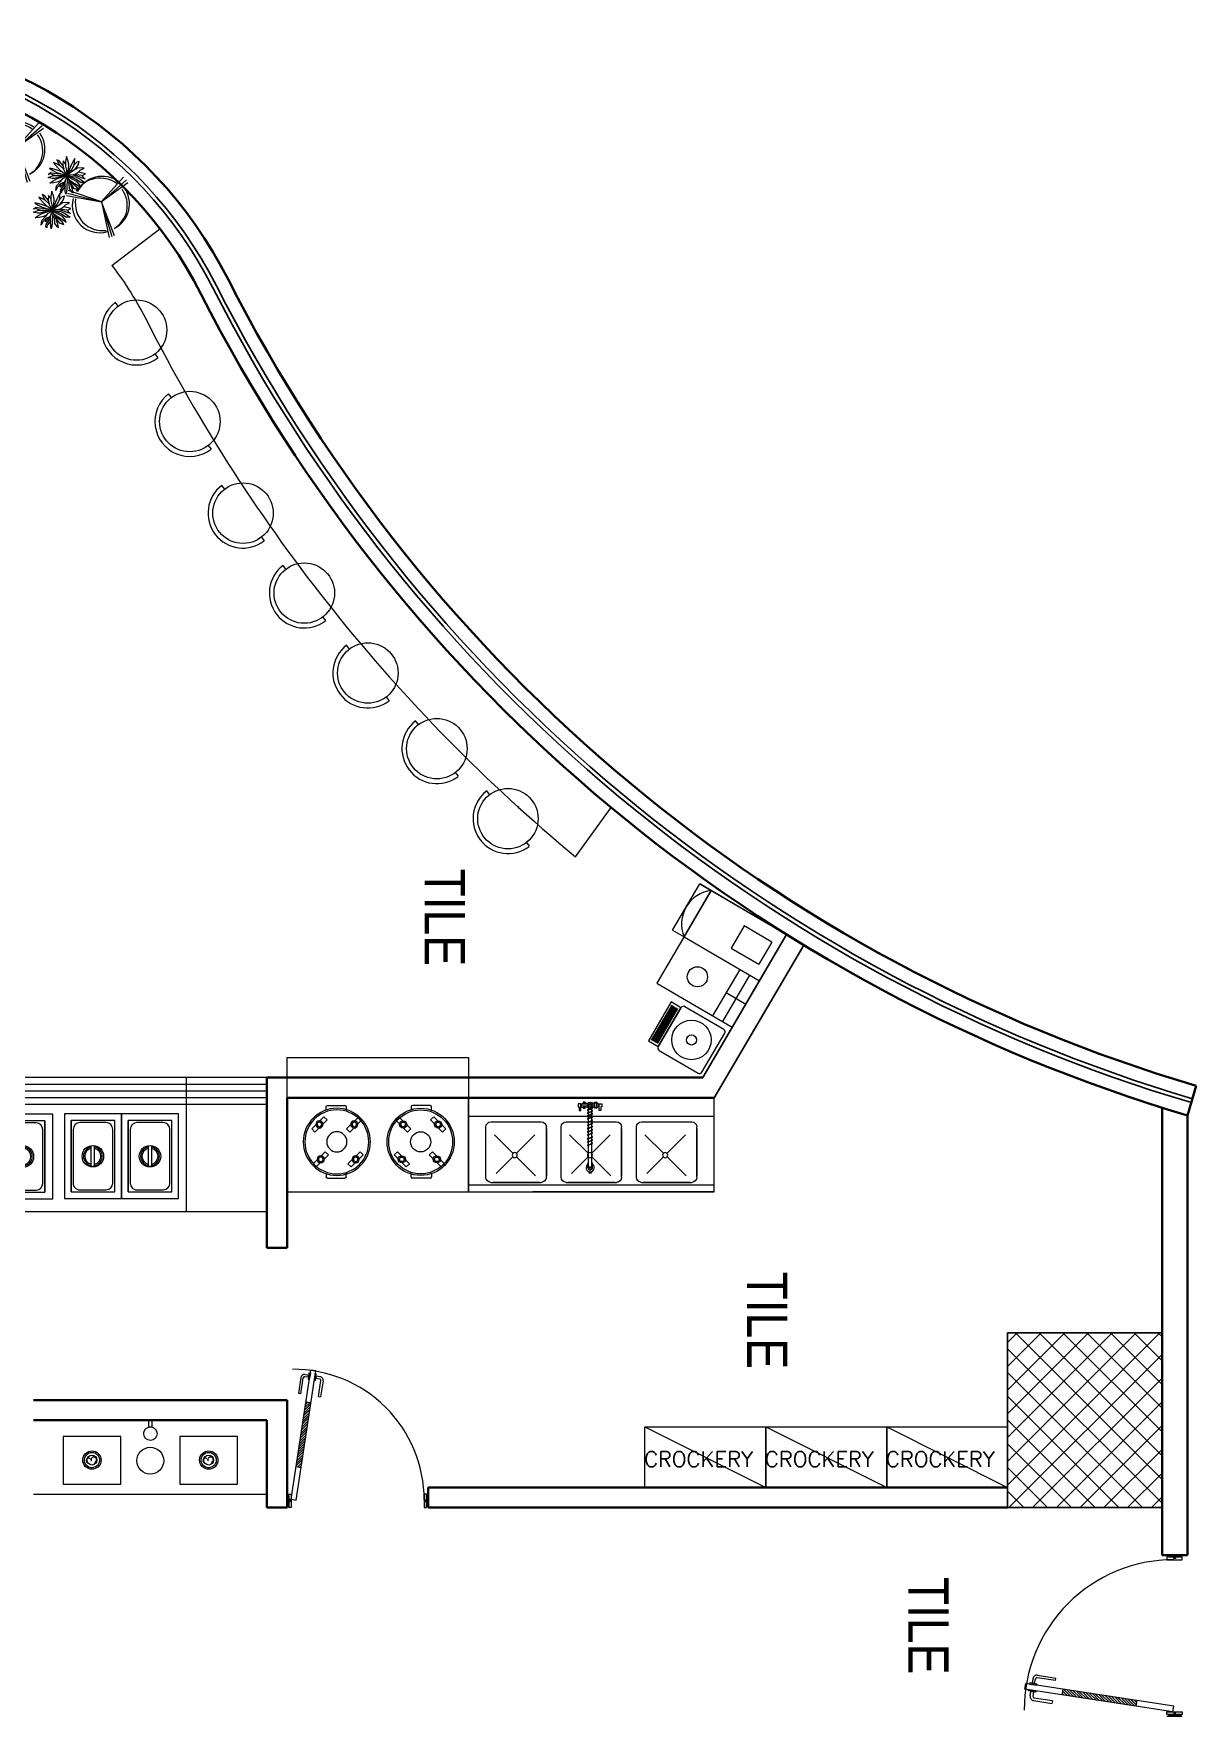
# Model space of a CAD drawing. Header units: millimetres. Extents: x 363738 to 753707, y -231656 to 1353648.
# Drawn here: x 373750 to 382405, y 1341121 to 1353648 of the extents above; entities that cross this region are included whole.
import ezdxf

# ---------------------------------------------------------------- set-up
doc = ezdxf.new("R2010")
doc.units = ezdxf.units.MM
doc.header["$LTSCALE"] = 35
doc.header["$MEASUREMENT"] = 0
for name, color, linetype, lineweight in [('200', 11, 'Continuous', 9), ('A-WALL', 7, 'Continuous', 40), ('COL HATCH', 8, 'Continuous', 13), ('EQUIPMENT', 142, 'Continuous', 9), ('FLOORING', 116, 'Continuous', 5), ('FURN NEW PHASE-2', 1, 'Continuous', 5), ('FURNITURE', 11, 'Continuous', 9), ('I-CEIL-light', 150, 'Continuous', 0), ('I-Door', 30, 'Continuous', 15), ('I-Furn-Modl', 1, 'Continuous', 5), ('I-Graphics', 62, 'Continuous', 15), ('I-Misc-Patt', 181, 'Continuous', 15), ('L.LINE', 130, 'Continuous', 0), ('SANITARY-FIXTURE', 6, 'Continuous', 18), ('tree', 92, 'Continuous', 5), ('Z-Unas', 6, 'Continuous', 15)]:
    doc.layers.add(name, color=color, linetype=linetype, lineweight=lineweight)
doc.layers.add('A-COLS', color=4, linetype='Continuous')
doc.layers.add('WIN', color=1, linetype='Continuous')
doc.styles.add('Layout Plan _23 05 08_r5$0$ROMANS', font='romans.shx')
doc.styles.add('Style-Arial', font='arial.ttf')

# ---------------------------------------------------------------- blocks, each defined once
blk = doc.blocks.new('D3 - LAM')
h = blk.add_hatch()
h.set_pattern_fill('ANSI31', color=256, scale=100, style=0)
h.set_pattern_definition([(45, (67656.761, 125934.152), (-8.83883, 8.83883), [])])
h.paths.add_polyline_path([(67767, 126417), (67730, 126422), (67657, 125940), (67694, 125934)])
for p, q in [((67620, 125699, 0), (67767, 126664, 0)), ((67657, 125693, 0), (67804, 126658, 0)), ((67692, 126606, 0), (67674, 126487, 0)), ((67691, 126484, 0), (67709, 126604, 0)), ((67750, 126608, 0), (67720, 126612, 0)), ((67723, 126629, 0), (67753, 126624, 0)), ((67748, 126608, 0), (67750, 126625, 0)), ((67767, 126664, 0), (67804, 126658, 0)), ((67802, 126600, 0), (67833, 126595, 0)), ((67835, 126612, 0), (67805, 126616, 0)), ((67805, 126599, 0), (67808, 126616, 0)), ((67691, 126484, 0), (67674, 126487, 0)), ((67823, 126464, 0), (67841, 126584, 0)), ((67857, 126581, 0), (67839, 126462, 0)), ((67767, 126417, 0), (67730, 126422, 0)), ((67823, 126464, 0), (67839, 126462, 0)), ((67694, 125934, 0), (67657, 125940, 0)), ((67590, 125738, 0), (67590, 125638, 0)), ((68640, 125738, 0), (68640, 125638, 0)), ((67620, 125713, 0), (67620, 125675, 0)), ((67620, 125699, 0), (67657, 125693, 0))]:
    blk.add_line(p, q)
at = {"elevation": 0}
for points in [[(67748, 126592), (67755, 126640), (67763, 126639), (67755, 126590)], [(67800, 126584), (67807, 126632), (67800, 126634), (67792, 126585)], [(67590, 125726), (67602, 125726), (67602, 125647), (67590, 125647)], [(68640, 125726), (68628, 125726), (68628, 125647), (68640, 125647)]]:
    blk.add_lwpolyline(points, close=True, dxfattribs=at)
for points in [[(67602, 125738), (67620, 125738), (67620, 125638), (67602, 125638), (67602, 125682), (67612, 125682), (67612, 125694), (67602, 125694), (67602, 125738)], [(68628, 125738), (68610, 125738), (68610, 125638), (68628, 125638), (68628, 125682), (68618, 125682), (68618, 125694), (68628, 125694), (68628, 125738)]]:
    blk.add_lwpolyline(points, dxfattribs=at)
for centre, radius, start, end in [((67637, 125694, 0), 973, 0, 90.3775), ((67719, 126602, 0), 26.7, 81.3349, 171.376), ((67719, 126602, 0), 9.86, 81.376, 171.376), ((67831, 126585, 0), 26.7, 351.376, 81.417), ((67831, 126585, 0), 9.86, 351.376, 81.376)]:
    blk.add_arc(centre, radius, start, end)
blk = doc.blocks.new('db')
at = {"layer": 'EQUIPMENT'}
for p, q in [((-97, 197, -5), (-187, 107, -5)), ((-73, 173, -5), (-163, 83, -5)), ((-97, 197, -5), (-73, 173, -5)), ((163, 187, -5), (73, 97, -5)), ((187, 163, -5), (97, 73, -5)), ((163, 187, -5), (187, 163, -5)), ((-270, -70, -5), (-270, 60, -5)), ((-260, 70, -5), (-240, 70, -5)), ((-240, 70, -5), (-240, 62, -5)), ((-187, 107, -5), (-163, 83, -5)), ((73, 97, -5), (97, 73, -5)), ((240, 70, -5), (240, 62, -5)), ((260, 70, -5), (240, 70, -5)), ((270, -70, -5), (270, 60, -5)), ((-237, -80, -5), (-260, -80, -5)), ((-97, -63, -5), (-187, -153, -5)), ((-73, -87, -5), (-163, -177, -5)), ((-97, -63, -5), (-73, -87, -5)), ((163, -73, -5), (73, -163, -5)), ((187, -97, -5), (97, -187, -5)), ((163, -73, -5), (187, -97, -5)), ((237, -80, -5), (260, -80, -5)), ((-187, -153, -5), (-163, -177, -5)), ((73, -163, -5), (97, -187, -5))]:
    blk.add_line(p, q, dxfattribs=at)
for centre, radius in [((0, 0, -5), 250), ((0, 0, -5), 238), ((-130, 140, -5), 26.8), ((-130, 140, -5), 17), ((130, 130, -5), 26.8), ((130, 130, -5), 17), ((0, 0, -5), 75), ((-130, -120, -5), 26.8), ((-130, -120, -5), 17), ((130, -130, -5), 26.8), ((130, -130, -5), 17)]:
    blk.add_circle(centre, radius, dxfattribs=at)
for centre, start, end in [((-260, 60, -5), 90, 180), ((260, 60, -5), 0, 90), ((-260, -70, -5), 180, 270), ((260, -70, -5), 270, 0)]:
    blk.add_arc(centre, 10, start, end, dxfattribs=at)
blk = doc.blocks.new('TREE-20')
for p, q in [((-17.4, 77.1), (0.2, -1)), ((-11.6, 76.5), (0.2, -1.4)), ((0.2, -1), (-4.9, 76.9)), ((0.2, -1), (-67.3, -48)), ((-63.3, -53.9), (-0.2, -2.3)), ((-59.3, -58), (0.2, -1)), ((-0.2, -1.4), (67.8, -34)), ((0.7, -1), (63.3, -39)), ((70.6, -25.1), (0.7, -1))]:
    blk.add_line(p, q)
for centre, radius, start, end in [((-8.6, -0.6), 61.7, 98.3934, 219.1798), ((-2.1, -4.8), 61.4, 103.3596, 210.5357), ((-10.8, -2.3), 63.8, 346.8452, 80.3119), ((-3.5, -4.3), 61.9, 346.6212, 86.8408), ((-8, -2.2), 60.4, 233.0435, 329.4406), ((-3.3, -4.3), 61.5, 229.263, 328.8764)]:
    blk.add_arc(centre, radius, start, end)
blk = doc.blocks.new('TREE-24')
for p, q in [((-16.3, 54.3), (-20.4, 56.1)), ((-20.4, 56.1), (-18.4, 45)), ((-7.8, 43), (-16.3, 54.3)), ((-0.2, 43.5), (1.9, 57)), ((1.9, 57), (3, 60)), ((3, 60), (4.9, 51.4)), ((17.7, 53.1), (17.5, 57.3)), ((17.5, 57.3), (20.3, 53.1)), ((-48, 1.2), (-59.5, -4.6)), ((-58.4, 11.2), (-47.1, 8)), ((-55.4, 9.5), (-58.4, 11.2)), ((-57.9, 22.5), (-43.4, 22.8)), ((-43, 11.7), (-57.9, 22.5)), ((-51.5, 4.3), (-55.4, 9.5)), ((-46.4, -0.1), (-51.5, 4.3)), ((-47.1, 8), (-33.8, 2.8)), ((-39.8, 34.9), (-44.8, 39.5)), ((-44.8, 39.5), (-40.7, 29.2)), ((-43.4, 22.8), (-29.6, 13.4)), ((-28, 4.8), (-43, 11.7)), ((-40.7, 29.2), (-33.1, 20.6)), ((-30.8, 29.2), (-39.8, 34.9)), ((-21.8, 41.3), (-37.5, 46.4)), ((-37.5, 46.4), (-31.9, 37.6)), ((-33.8, 2.8), (-18.1, -0.6)), ((-33.1, 20.6), (-21.1, 14.2)), ((-31.9, 37.6), (-17, 26.5)), ((-18.6, 21.8), (-30.8, 29.2)), ((-29.6, 13.4), (-5.4, 1.4)), ((-8, 2.1), (-28, 4.8)), ((-12.5, 28.2), (-21.8, 41.3)), ((-21.1, 14.2), (-10.8, 8.5)), ((-5.4, 11.7), (-18.6, 21.8)), ((-18.6, -13.4), (0, 0)), ((-18.4, 45), (-10.6, 22.8)), ((-17, 26.5), (-9.2, 19.3)), ((0, 0), (-14.9, -16.9)), ((-14.2, -32.9), (0, 0)), ((0, 0), (-13.8, -2.1)), ((-10.8, 8.5), (0, 0)), ((-10.6, 22.8), (0, 0)), ((0, 0), (-8, 2.1)), ((-6, 26), (-7.8, 43)), ((-1.4, 15.9), (-6, 26)), ((0, 0), (-5, -17.4)), ((-2, 10.2), (0.3, 31.2)), ((0, 0), (-2, 10.2)), ((0.3, 31.2), (-0.2, 43.5)), ((0, 0), (1.6, 8)), ((20, 6.8), (0, 0)), ((6.7, 6.5), (0, 0)), ((0, 0), (29.2, 6.5)), ((18.2, 0.6), (0, 0)), ((0.7, -16.9), (0, 0)), ((0, 0), (10.4, -21.3)), ((9.7, -8), (0, 0)), ((31.8, -9.5), (0, 0)), ((1.6, 8), (7.6, 22.1)), ((5.3, 24), (2.8, 10.8)), ((10.1, 32.2), (4.1, 17.7)), ((4.9, 51.4), (5.8, 37.3)), ((5.8, 37.3), (5.3, 24)), ((5.7, 36.1), (13.8, 46)), ((12.4, 10.5), (6.7, 6.5)), ((7.6, 22.1), (20.7, 27.5)), ((9.2, 22.8), (21.6, 37.6)), ((18.9, 46.4), (10.1, 32.2)), ((19.6, 18.4), (12.4, 10.5)), ((13.8, 46), (17.7, 53.1)), ((16.6, 15.1), (27.9, 21.1)), ((32.4, 0.4), (18.2, 0.6)), ((20.3, 53.1), (18.9, 46.4)), ((21.6, 37.6), (18.9, 26.5)), ((23.2, 23), (19.6, 18.4)), ((26.9, 9.2), (20, 6.8)), ((20.7, 27.5), (30.8, 38.8)), ((32.7, 33.4), (23.2, 23)), ((34.7, 11.9), (26.9, 9.2)), ((27.9, 21.1), (41.9, 23.5)), ((29.2, 6.5), (39.3, 10.2)), ((30.8, 38.8), (35.4, 48.7)), ((43.7, 0.1), (32.4, 0.4)), ((35.4, 48.7), (32.7, 33.4)), ((46, 18.4), (34.7, 11.9)), ((38.9, 0.2), (53.4, -4.8)), ((39.3, 10.2), (47.4, 9.7)), ((41.9, 23.5), (54.3, 25)), ((53.6, 4.3), (43.7, 0.1)), ((54.3, 25), (46, 18.4)), ((47.4, 9.7), (56.8, 8.3)), ((59.8, 6.8), (53.6, 4.3)), ((56.8, 8.3), (59.8, 6.8)), ((-59.5, -4.6), (-36.8, -10)), ((-43, -16.4), (-55.4, -22.6)), ((-55.4, -22.6), (-49, -24.5)), ((-49, -24.5), (-34, -22.8)), ((-23.9, -3.3), (-46.4, -0.1)), ((-34.7, -8.8), (-43, -16.4)), ((-35.9, -33.4), (-39.5, -44.5)), ((-39.5, -44.5), (-31.9, -42.3)), ((-30.8, -25), (-35.9, -33.4)), ((-26.9, -4.1), (-34.7, -8.8)), ((-34, -22.8), (-18.6, -13.4)), ((-31.9, -42.3), (-24.1, -34.4)), ((-23.1, -16.2), (-30.8, -25)), ((-13.8, -2.1), (-26.9, -4.1)), ((-23.7, -32.2), (-26, -54.1)), ((-26, -54.1), (-20.9, -47.4)), ((-14.9, -16.9), (-23.7, -32.2)), ((-20.9, -47.4), (-14.2, -32.9)), ((-18.1, -0.6), (-9.8, -1.6)), ((-5, -17.4), (-6.6, -34.4)), ((-6.6, -34.4), (-3.9, -45.7)), ((-3.9, -45.7), (1.6, -60)), ((4.2, -29), (0.7, -16.9)), ((1.6, -60), (4.6, -44)), ((4.6, -44), (4.2, -29)), ((4.6, -37.1), (11.5, -46.9)), ((19.3, -14.2), (9.7, -8)), ((12.7, -31.7), (9.9, -20.8)), ((10.4, -21.3), (21.2, -30.4)), ((11.5, -46.9), (12.4, -31.7)), ((40.3, -7.3), (12.1, -3.6)), ((12.4, -31.7), (24.4, -46)), ((12.8, -10), (30.6, -16.1)), ((29, -23.8), (19.3, -14.2)), ((21.2, -30.4), (30.8, -35.6)), ((29, -43.7), (23.9, -31.9)), ((24.4, -46), (32, -49.9)), ((38.2, -35.1), (29, -23.8)), ((32, -49.9), (29, -43.7)), ((30.6, -16.1), (42.1, -20.1)), ((30.8, -35.6), (42.3, -41.5)), ((44.4, -15.9), (31.8, -9.5)), ((42.3, -41.5), (38.2, -35.1)), ((52.7, -9), (40.3, -7.3)), ((42.1, -20.1), (55.2, -22.6)), ((55.2, -22.6), (44.4, -15.9)), ((59.8, -3.1), (52.7, -9)), ((53.4, -4.8), (59.8, -3.1))]:
    blk.add_line(p, q)
blk = doc.blocks.new('A$C177F7EBF')
at = {"layer": 'FURN NEW PHASE-2'}
for p, q in [((-716, 454), (-719, 489)), ((-677, 6), (-674, -29))]:
    blk.add_line(p, q, dxfattribs=at)
blk.add_circle((-696, 230), 225, dxfattribs=at)
blk.add_arc((-696, 230), 260, 274.9234, 94.9234, dxfattribs=at)
blk = doc.blocks.new('A$C67B60F1D')
at = {"layer": 'EQUIPMENT'}
for p, q in [((0, 3712, 19), (0, -400, -5)), ((1000, 3712, 31), (0, 3712, -5)), ((50, 3712, 19), (50, -400, -5)), ((100, 3712, 19), (100, -400, -5)), ((150, 3712, 19), (150, -400, -5)), ((200, 3712, 19), (200, -400, -5)), ((1000, 3712, 31), (1000, -400, 31)), ((1000, 3112, 31), (0, 3112, 31)), ((320, 3004, 31), (320, 2679, 31)), ((850, 3004, 31), (320, 3004, 31)), ((335, 2939, 31), (335, 2744, 31)), ((785, 2989, 31), (385, 2989, 31)), ((835, 2744, 31), (835, 2939, 31)), ((850, 2679, 31), (850, 3004, 31)), ((659, 2854, 31), (511, 2854, 31)), ((659, 2854, 31), (511, 2854, 31)), ((659, 2829, 31), (511, 2829, 31)), ((850, 2679, 31), (320, 2679, 31)), ((320, 2679, 31), (850, 2679, 31)), ((385, 2694, 31), (785, 2694, 31)), ((320, 2579, 31), (320, 2254, 31)), ((850, 2579, 31), (320, 2579, 31)), ((335, 2514, 31), (335, 2319, 31)), ((785, 2564, 31), (385, 2564, 31)), ((835, 2319, 31), (835, 2514, 31)), ((850, 2254, 31), (850, 2579, 31)), ((659, 2429, 31), (511, 2429, 31)), ((659, 2429, 31), (511, 2429, 31)), ((659, 2404, 31), (511, 2404, 31)), ((385, 2269, 31), (785, 2269, 31)), ((850, 2254, 31), (320, 2254, 31)), ((320, 2254, 31), (850, 2254, 31)), ((322, 2058, 31), (322, 1733, 31)), ((852, 2058, 31), (322, 2058, 31)), ((322, 2058, 31), (322, 2058, 31)), ((322, 2058, 31), (852, 2058, 31)), ((787, 2043, 31), (387, 2043, 31)), ((852, 1733, 31), (852, 2058, 31)), ((852, 2058, 31), (852, 2058, 31)), ((337, 1993, 31), (337, 1798, 31)), ((661, 1908, 31), (513, 1908, 31)), ((661, 1883, 31), (513, 1883, 31)), ((837, 1798, 31), (837, 1993, 31)), ((322, 1733, 31), (322, 1408, 31)), ((852, 1733, 31), (322, 1733, 31)), ((322, 1733, 31), (852, 1733, 31)), ((337, 1668, 31), (337, 1473, 31)), ((387, 1748, 31), (787, 1748, 31)), ((787, 1718, 31), (387, 1718, 31)), ((837, 1473, 31), (837, 1668, 31)), ((852, 1408, 31), (852, 1733, 31)), ((661, 1583, 31), (513, 1583, 31)), ((661, 1583, 31), (513, 1583, 31)), ((661, 1558, 31), (513, 1558, 31)), ((322, 1408, 31), (322, 1083, 31)), ((852, 1408, 31), (322, 1408, 31)), ((322, 1408, 31), (852, 1408, 31)), ((387, 1423, 31), (787, 1423, 31)), ((787, 1393, 31), (387, 1393, 31)), ((852, 1083, 31), (852, 1408, 31)), ((337, 1343, 31), (337, 1148, 31)), ((661, 1258, 31), (513, 1258, 31)), ((837, 1148, 31), (837, 1343, 31)), ((661, 1233, 31), (513, 1233, 31)), ((322, 1083, 31), (852, 1083, 31)), ((322, 1083, 31), (322, 758, 31)), ((852, 1083, 31), (322, 1083, 31)), ((337, 1018, 31), (337, 823, 31)), ((387, 1098, 31), (787, 1098, 31)), ((787, 1068, 31), (387, 1068, 31)), ((837, 823, 31), (837, 1018, 31)), ((852, 758, 31), (852, 1083, 31)), ((661, 933, 31), (513, 933, 31)), ((661, 908, 31), (513, 908, 31)), ((322, 758, 31), (852, 758, 31)), ((387, 773, 31), (787, 773, 31)), ((1000, 600, 31), (0, 600, 31)), ((1000, -400, 31), (0, -400, -5))]:
    blk.add_line(p, q, dxfattribs=at)
at = {"layer": 'EQUIPMENT', "color": 150, "linetype": 'Continuous'}
for p, q in [((270, 3054, 31), (270, 2629, 31)), ((900, 3054, 31), (270, 3054, 31)), ((900, 2204, 31), (900, 3054, 31)), ((850, 3004, 31), (320, 3004, 31)), ((320, 3004, 31), (320, 2679, 31)), ((850, 2679, 31), (850, 3004, 31)), ((320, 2679, 31), (850, 2679, 31)), ((270, 2629, 31), (900, 2629, 31)), ((900, 2629, 31), (270, 2629, 31)), ((270, 2629, 31), (270, 2204, 31)), ((850, 2579, 31), (320, 2579, 31)), ((320, 2579, 31), (320, 2254, 31)), ((850, 2254, 31), (850, 2579, 31)), ((270, 2204, 31), (900, 2204, 31)), ((320, 2254, 31), (850, 2254, 31)), ((902, 2117, 31), (272, 2117, 31)), ((272, 2117, 31), (272, 708, 31)), ((902, 708, 31), (902, 2117, 31)), ((902, 708, 31), (272, 708, 31)), ((272, 708, 31), (902, 708, 31))]:
    blk.add_line(p, q, dxfattribs=at)
at = {"layer": 'EQUIPMENT'}
for centre in [(585, 2841, 31), (585, 2841, 31), (585, 2416, 31), (585, 2416, 31), (587, 1895, 31), (587, 1570, 31), (587, 1570, 31), (587, 1245, 31), (587, 920, 31)]:
    blk.add_circle(centre, 80, dxfattribs=at)
at = {"layer": 'EQUIPMENT', "color": 150, "linetype": 'Continuous'}
for centre, radius in [((634, -119, 30), 175), ((320, -119, 30), 75)]:
    blk.add_circle(centre, radius, dxfattribs=at)
at = {"layer": 'EQUIPMENT'}
for centre, radius, start, end in [((385, 2939, 31), 50, 90, 180), ((585, 2841, 31), 70, 10.2866, 169.7134), ((585, 2841, 31), 70, 10.2866, 169.7134), ((585, 2841, 31), 60, 12.0247, 167.9753), ((585, 2841, 31), 60, 12.0247, 167.9753), ((785, 2939, 31), 50, 0, 90), ((585, 2841, 31), 70, 190.2866, 349.7134), ((585, 2841, 31), 60, 192.0247, 347.9753), ((585, 2841, 31), 75, 350.4059, 9.5941), ((385, 2744, 31), 50, 180, 270), ((785, 2744, 31), 50, 270, 0), ((385, 2514, 31), 50, 90, 180), ((785, 2514, 31), 50, 0, 90), ((585, 2416, 31), 70, 10.2866, 169.7134), ((585, 2416, 31), 70, 10.2866, 169.7134), ((585, 2416, 31), 70, 190.2866, 349.7134), ((585, 2416, 31), 60, 12.0247, 167.9753), ((585, 2416, 31), 60, 12.0247, 167.9753), ((585, 2416, 31), 60, 192.0247, 347.9753), ((585, 2416, 31), 75, 350.4059, 9.5941), ((385, 2319, 31), 50, 180, 270), ((785, 2319, 31), 50, 270, 0), ((387, 1993, 31), 50, 90, 180), ((787, 1993, 31), 50, 0, 90), ((587, 1895, 31), 70, 10.2866, 169.7134), ((587, 1895, 31), 70, 190.2866, 349.7134), ((587, 1895, 31), 60, 12.0247, 167.9753), ((587, 1895, 31), 60, 192.0247, 347.9753), ((587, 1895, 31), 75, 350.4059, 9.5941), ((387, 1798, 31), 50, 180, 270), ((787, 1798, 31), 50, 270, 0), ((387, 1668, 31), 50, 90, 180), ((587, 1570, 31), 70, 10.2866, 169.7134), ((587, 1570, 31), 70, 10.2866, 169.7134), ((587, 1570, 31), 60, 12.0247, 167.9753), ((587, 1570, 31), 60, 12.0247, 167.9753), ((787, 1668, 31), 50, 0, 90), ((587, 1570, 31), 75, 170.4059, 189.5941), ((587, 1570, 31), 70, 190.2866, 349.7134), ((587, 1570, 31), 60, 192.0247, 347.9753), ((587, 1570, 31), 75, 350.4059, 9.5941), ((387, 1473, 31), 50, 180, 270), ((387, 1343, 31), 50, 90, 180), ((787, 1473, 31), 50, 270, 0), ((787, 1343, 31), 50, 0, 90), ((587, 1245, 31), 75, 170.4059, 189.5941), ((587, 1245, 31), 70, 10.2866, 169.7134), ((587, 1245, 31), 60, 12.0247, 167.9753), ((587, 1245, 31), 75, 350.4059, 9.5941), ((387, 1148, 31), 50, 180, 270), ((587, 1245, 31), 70, 190.2866, 349.7134), ((587, 1245, 31), 60, 192.0247, 347.9753), ((787, 1148, 31), 50, 270, 0), ((387, 1018, 31), 50, 90, 180), ((787, 1018, 31), 50, 0, 90), ((587, 920, 31), 75, 170.4059, 189.5941), ((587, 920, 31), 70, 10.2866, 169.7134), ((587, 920, 31), 70, 190.2866, 349.7134), ((587, 920, 31), 60, 12.0247, 167.9753), ((587, 920, 31), 60, 192.0247, 347.9753), ((587, 920, 31), 75, 350.4059, 9.5941), ((387, 823, 31), 50, 180, 270), ((787, 823, 31), 50, 270, 0)]:
    blk.add_arc(centre, radius, start, end, dxfattribs=at)
blk = doc.blocks.new('DZT')
at = {"layer": '200', "color": 50}
for p, q in [((879068, -21155), (879068, -21188)), ((879078, -21125), (879078, -21113)), ((879078, -21113), (879093, -21113)), ((879093, -21113), (879093, -21124)), ((879103, -21155), (879103, -21188)), ((879068, -21188), (879075, -21188)), ((879103, -21188), (879099, -21188)), ((879106, -21320), (879070, -21334)), ((879106, -21323), (879070, -21337)), ((879070, -21334), (879070, -21337)), ((879070, -21337), (879075, -21342)), ((879106, -21345), (879070, -21359)), ((879106, -21348), (879070, -21362)), ((879070, -21359), (879070, -21362)), ((879070, -21362), (879075, -21367)), ((879106, -21368), (879070, -21382)), ((879106, -21371), (879070, -21385)), ((879070, -21382), (879070, -21385)), ((879070, -21385), (879075, -21390)), ((879106, -21397), (879070, -21411)), ((879106, -21400), (879070, -21414)), ((879070, -21411), (879070, -21414)), ((879070, -21414), (879075, -21419)), ((879106, -21420), (879070, -21434)), ((879106, -21320), (879100, -21314)), ((879106, -21345), (879100, -21339)), ((879106, -21368), (879100, -21362)), ((879106, -21397), (879100, -21391)), ((879106, -21420), (879100, -21414)), ((879106, -21323), (879106, -21320)), ((879106, -21348), (879106, -21345)), ((879106, -21371), (879106, -21368)), ((879106, -21400), (879106, -21397)), ((879106, -21423), (879106, -21420)), ((879106, -21423), (879070, -21437)), ((879070, -21434), (879070, -21437)), ((879070, -21437), (879075, -21442)), ((879106, -21445), (879070, -21459)), ((879106, -21448), (879070, -21462)), ((879070, -21459), (879070, -21462)), ((879070, -21462), (879075, -21467)), ((879106, -21469), (879070, -21483)), ((879106, -21472), (879070, -21486)), ((879070, -21483), (879070, -21486)), ((879070, -21486), (879075, -21491)), ((879106, -21491), (879070, -21505)), ((879106, -21494), (879070, -21508)), ((879070, -21505), (879070, -21508)), ((879070, -21508), (879075, -21513)), ((879106, -21518), (879070, -21532)), ((879106, -21521), (879070, -21535)), ((879070, -21532), (879070, -21535)), ((879070, -21535), (879075, -21540)), ((879106, -21540), (879070, -21554)), ((879106, -21543), (879070, -21557)), ((879106, -21445), (879100, -21439)), ((879106, -21469), (879100, -21463)), ((879106, -21491), (879100, -21485)), ((879106, -21518), (879100, -21512)), ((879106, -21540), (879100, -21534)), ((879106, -21448), (879106, -21445)), ((879106, -21472), (879106, -21469)), ((879106, -21494), (879106, -21491)), ((879106, -21521), (879106, -21518)), ((879106, -21543), (879106, -21540)), ((878999, -21630), (878999, -21608)), ((878999, -21608), (879007, -21608)), ((879019, -21630), (878999, -21630)), ((879007, -21608), (879007, -21580)), ((879007, -21580), (879019, -21580)), ((879019, -21580), (879019, -21630)), ((879024, -21609), (879037, -21604)), ((879024, -21609), (879024, -21631)), ((879024, -21631), (879037, -21636)), ((879070, -21554), (879070, -21557)), ((879070, -21557), (879075, -21562)), ((879106, -21561), (879070, -21575)), ((879106, -21564), (879070, -21578)), ((879070, -21575), (879070, -21578)), ((879070, -21578), (879075, -21583)), ((879106, -21582), (879070, -21596)), ((879106, -21585), (879070, -21599)), ((879070, -21596), (879070, -21599)), ((879070, -21599), (879075, -21604)), ((879106, -21561), (879100, -21555)), ((879106, -21582), (879100, -21575)), ((879106, -21564), (879106, -21561)), ((879106, -21585), (879106, -21582)), ((879151, -21609), (879138, -21604)), ((879151, -21631), (879138, -21636)), ((879151, -21609), (879151, -21631)), ((879156, -21580), (879156, -21630)), ((879168, -21580), (879156, -21580)), ((879156, -21630), (879176, -21630)), ((879168, -21608), (879168, -21580)), ((879176, -21608), (879168, -21608)), ((879176, -21630), (879176, -21608))]:
    blk.add_line(p, q, dxfattribs=at)
for points in [[(879075, -21169), (879075, -21619), (879100, -21619)], [(879100, -21619), (879100, -21169)], [(879037, -21604), (879037, -21598), (879051, -21598), (879051, -21642), (879037, -21642), (879037, -21636)], [(879071, -21605), (879037, -21605), (879037, -21636), (879072, -21636)], [(879104, -21605), (879138, -21605), (879138, -21636), (879103, -21636)], [(879138, -21604), (879138, -21598), (879124, -21598), (879124, -21642), (879138, -21642), (879138, -21636)]]:
    blk.add_lwpolyline(points, dxfattribs=at)
for radius in [22.5, 12.5]:
    blk.add_circle((879087, -21619), radius, dxfattribs=at)
for centre, radius, start, end in [((879086, -21155), 31, 296.8472, 249.2164), ((879086, -21155), 17.5, 0, 180), ((879086, -21155), 12.5, 331.8378, 220.3932), ((879087, -21169), 12.5, 0, 180)]:
    blk.add_arc(centre, radius, start, end, dxfattribs=at)
blk = doc.blocks.new('A$C17D96343')
at = {"layer": 'I-Furn-Modl'}
for p, q in [((0, 560, -302899), (1830, 560, -302899)), ((543, 520, -302899), (168, 520, -302899)), ((1103, 520, -302899), (728, 520, -302899)), ((1663, 520, -302899), (1288, 520, -302899)), ((130, 108, -302899), (130, 483, -302899)), ((130, 120, -302899), (130, 470, -302899)), ((130, 470, -302899), (130, 120, -302899)), ((130, 120, -302899), (130, 470, -302899)), ((130, 120, -302899), (130, 470, -302899)), ((215, 424, -302899), (352, 287, -302899)), ((517, 424, -302899), (379, 287, -302899)), ((580, 108, -302899), (580, 483, -302899)), ((690, 108, -302899), (690, 483, -302899)), ((690, 120, -302899), (690, 470, -302899)), ((690, 470, -302899), (690, 120, -302899)), ((690, 120, -302899), (690, 470, -302899)), ((690, 120, -302899), (690, 470, -302899)), ((775, 424, -302899), (912, 287, -302899)), ((1077, 424, -302899), (939, 287, -302899)), ((1140, 108, -302899), (1140, 483, -302899)), ((1250, 108, -302899), (1250, 483, -302899)), ((1250, 120, -302899), (1250, 470, -302899)), ((1250, 470, -302899), (1250, 120, -302899)), ((1250, 120, -302899), (1250, 470, -302899)), ((1250, 120, -302899), (1250, 470, -302899)), ((1335, 424, -302899), (1472, 287, -302899)), ((1637, 424, -302899), (1499, 287, -302899)), ((1700, 108, -302899), (1700, 483, -302899)), ((352, 260, -302899), (210, 118, -302899)), ((379, 260, -302899), (503, 136, -302899)), ((912, 260, -302899), (770, 118, -302899)), ((939, 260, -302899), (1063, 136, -302899)), ((1472, 260, -302899), (1330, 118, -302899)), ((1499, 260, -302899), (1623, 136, -302899)), ((0, 50, -302899), (1830, 50, -302899)), ((0, 0, -302899), (1350, 0, -302899)), ((543, 70, -302899), (168, 70, -302899)), ((530, 70, -302899), (180, 70, -302899)), ((530, 70, -302899), (180, 70, -302899)), ((180, 70, -302899), (530, 70, -302899)), ((1103, 70, -302899), (728, 70, -302899)), ((1090, 70, -302899), (740, 70, -302899)), ((1090, 70, -302899), (740, 70, -302899)), ((740, 70, -302899), (1090, 70, -302899)), ((1663, 70, -302899), (1288, 70, -302899)), ((1650, 70, -302899), (1300, 70, -302899)), ((1650, 70, -302899), (1300, 70, -302899)), ((1300, 70, -302899), (1650, 70, -302899))]:
    blk.add_line(p, q, dxfattribs=at)
at = {"layer": 'I-Furn-Modl', "elevation": -302899}
blk.add_lwpolyline([(1830, 0), (0, 0), (0, 700), (1830, 700)], close=True, dxfattribs=at)
at = {"layer": 'I-Furn-Modl'}
for centre in [(366, 273, -302899), (926, 273, -302899), (1486, 273, -302899)]:
    blk.add_circle(centre, 18.8, dxfattribs=at)
for centre, start, end in [((168, 483, -302899), 90, 180), ((543, 483, -302899), 0, 90), ((728, 483, -302899), 90, 180), ((1103, 483, -302899), 0, 90), ((1288, 483, -302899), 90, 180), ((1663, 483, -302899), 0, 90), ((168, 108, -302899), 180, 270), ((543, 108, -302899), 270, 0), ((728, 108, -302899), 180, 270), ((1103, 108, -302899), 270, 0), ((1288, 108, -302899), 180, 270), ((1663, 108, -302899), 270, 0)]:
    blk.add_arc(centre, 37.5, start, end, dxfattribs=at)
at = {"layer": 'I-Furn-Modl', "xscale": -1, "rotation": 180}
blk.add_blockref('DZT', (-878162, -20975, -302899), dxfattribs=at)
blk = doc.blocks.new('SD')
at = {"layer": 'I-Graphics', "elevation": 0}
blk.add_lwpolyline([(23809118, -485642), (23809118, -485617), (23809068, -485617), (23809068, -485642)], close=True, dxfattribs=at)
at = {"layer": 'I-Graphics'}
blk.add_circle((23809168, -485629), 50, dxfattribs=at)
blk = doc.blocks.new('WATERCOOLER')
at = {"layer": 'FURNITURE'}
for p, q in [((470, 180), (470, -180)), ((480, 180), (480, -180)), ((490, 180), (490, -180)), ((500, 180), (500, -180)), ((510, 180), (510, -180)), ((520, 180), (520, -180)), ((530, 180), (530, -180))]:
    blk.add_line(p, q, dxfattribs=at)
blk.add_lwpolyline([(25, -225), (425, -225, 0.414214), (450, -200), (450, 200, 0.414214), (425, 225), (25, 225, 0.414214), (0, 200), (0, -200, 0.414214)], format="xyb", close=True, dxfattribs=at)
blk.add_lwpolyline([(450, -200), (550, -200), (550, 200), (450, 200)], close=True, dxfattribs=at)
for radius in [175, 45]:
    blk.add_circle((225, 0), radius, dxfattribs=at)
blk = doc.blocks.new('3W-LED')
at = {"extrusion": (-6.11991e-06, -1.09788e-16, 1)}
blk.add_ellipse((0, 0, -5), major_axis=(21.2, 21.3, 0), ratio=1, start_param=3.139521, end_param=9.422706, dxfattribs=at)
blk.add_open_spline([(-17.7, -17.7, -5), (-16.6, -18.7, -5), (-15.5, -19.7, -5), (-12.3, -21.9, -5), (-10, -23, -5), (-5.4, -24.5, -5), (-2.9, -25, -5), (2, -25, -5), (4.5, -24.7, -5), (9.3, -23.3, -5), (11.5, -22.3, -5), (15.7, -19.6, -5), (17.6, -18, -5), (20.7, -14.2, -5), (22, -12.1, -5), (24, -7.5, -5), (24.6, -5.1, -5), (25.1, -0.2, -5), (25, 2.3, -5), (24.1, 7.1, -5), (23.3, 9.5, -5), (21, 13.9, -5), (19.5, 15.9, -5), (16, 19.4, -5), (14, 20.9, -5), (9.6, 23.2, -5), (7.3, 24, -5), (2.4, 25, -5), (0, 25.1, -5), (-5, 24.6, -5), (-7.4, 24, -5), (-11.9, 22.1, -5), (-14.1, 20.8, -5), (-17.9, 17.7, -5), (-19.5, 15.8, -5), (-22.2, 11.7, -5), (-23.3, 9.4, -5), (-24.7, 4.7, -5), (-25, 2.2, -5), (-25, -2.7, -5), (-24.6, -5.2, -5), (-23.1, -9.9, -5), (-22, -12.1, -5), (-19.7, -15.4, -5), (-18.8, -16.6, -5), (-17.7, -17.7, -5)], degree=3, knots=[3.139521, 3.139521, 3.139521, 3.139521, 3.315557, 3.315557, 3.611807, 3.611807, 3.908056, 3.908056, 4.204306, 4.204306, 4.500555, 4.500555, 4.796805, 4.796805, 5.093054, 5.093054, 5.389304, 5.389304, 5.685554, 5.685554, 5.981803, 5.981803, 6.278053, 6.278053, 6.574302, 6.574302, 6.870552, 6.870552, 7.166801, 7.166801, 7.463051, 7.463051, 7.7593, 7.7593, 8.05555, 8.05555, 8.351799, 8.351799, 8.648049, 8.648049, 8.944298, 8.944298, 9.240548, 9.240548, 9.422706, 9.422706, 9.422706, 9.422706])
at = {"ltscale": 10, "insert": (-13.1, 20, -5.2), "char_height": 36, "width": 21797.759, "attachment_point": 1}
blk.add_mtext('3', dxfattribs=at)

msp = doc.modelspace()

# ---------------------------------------------------------------- hatches: boundary and pattern name
at = {"layer": 'COL HATCH'}
h = msp.add_hatch(dxfattribs=at)
h.set_pattern_fill('ANSI37', color=256, scale=1000, style=0)
h.set_pattern_definition([(45, (355874.95, 1326026.37), (-88.38835, 88.38835), []), (135, (355874.95, 1326026.37), (-88.38835, -88.38835), [])])
h.paths.add_polyline_path([(381000, 1342676), (381000, 1343976), (382150, 1343976), (382150, 1342676)])

# ---------------------------------------------------------------- linework, layer by layer
for p, q in [((378732, 1345877, -12), (379355, 1346942, 0)), ((378817, 1345726, -12), (379483, 1346863, 0))]:
    msp.add_line(p, q)
for p in [(375187, 1350466, 0), (377359, 1347890, 0)]:
    msp.add_point(p)
at = {"layer": 'A-COLS', "ltscale": 2.5, "elevation": 0}
msp.add_lwpolyline([(381000, 1342676), (381000, 1343976), (382150, 1343976), (382150, 1342676)], close=True, dxfattribs=at)
at = {"layer": 'A-WALL'}
for p, q in [((375487, 1345877, 10), (376987, 1345877, 9)), ((375487, 1345876, -11), (375487, 1344609, 4)), ((376987, 1345877, 9), (378732, 1345877, 8)), ((375637, 1345726, -12), (378818, 1345727, 8)), ((375637, 1345726, -12), (375637, 1344609, 12)), ((382405, 1345815, 0), (382340, 1345595, 0)), ((382150, 1342321, 0), (382150, 1345653, 0)), ((382340, 1342321, 0), (382340, 1345595, 0)), ((375487, 1344609, 23), (375637, 1344609, 23)), ((373750, 1343476, 0), (375637, 1343476, 0)), ((375637, 1342676, 0), (375637, 1343476, 0)), ((373750, 1343326, 0), (375487, 1343326, 0)), ((375487, 1342676, 0), (375487, 1343326, 0)), ((376687, 1342826, 0), (381000, 1342826, 0)), ((376687, 1342826, 0), (376687, 1342676, 0)), ((375637, 1342676, 0), (375487, 1342676, 0)), ((376687, 1342676, 0), (381000, 1342676, 0)), ((382150, 1342321), (382340, 1342321))]:
    msp.add_line(p, q, dxfattribs=at)
at = {"layer": 'A-WALL', "elevation": 0}
for points in [[(364050, 1353526, -0.001729), (372175, 1353648, -0.285463), (375200, 1351815, 0.206013), (382405, 1345815)], [(364050, 1353295, -0.00173), (372177, 1353418, -0.285463), (374995, 1351711, 0.206013), (382340, 1345595)]]:
    msp.add_lwpolyline(points, format="xyb", dxfattribs=at)
at = {"layer": 'EQUIPMENT', "linetype": 'Continuous'}
for p, q in [((378300, 1343276, 0), (379200, 1342826, 0)), ((379200, 1343276, 0), (380100, 1342826, 0)), ((380100, 1343276, 0), (381000, 1342826, 0))]:
    msp.add_line(p, q, dxfattribs=at)
at = {"layer": 'EQUIPMENT', "linetype": 'Continuous', "elevation": 0}
for points in [[(378300, 1342826), (378300, 1343276), (379200, 1343276), (379200, 1342826)], [(379200, 1342826), (379200, 1343276), (380100, 1343276), (380100, 1342826)], [(380100, 1342826), (380100, 1343276), (381000, 1343276), (381000, 1342826)]]:
    msp.add_lwpolyline(points, close=True, dxfattribs=at)
at = {"layer": 'FURN NEW PHASE-2'}
for p, q in [((374333, 1351922, 0), (374690, 1352195, 0)), ((377784, 1347521, 0), (378049, 1347886, 0))]:
    msp.add_line(p, q, dxfattribs=at)
at = {"layer": 'FURN NEW PHASE-2', "elevation": 0}
msp.add_lwpolyline([(374333, 1351922, -0.045965), (374594, 1351507, 0.102851), (377784, 1347521, 0.102851)], format="xyb", dxfattribs=at)
at = {"layer": 'I-Misc-Patt', "elevation": -12}
msp.add_lwpolyline([(375637, 1345026), (376987, 1345026), (376987, 1345726), (375637, 1345726)], close=True, dxfattribs=at)
at = {"layer": 'L.LINE', "elevation": -12}
msp.add_lwpolyline([(376987, 1346026), (376987, 1345726), (375637, 1345726), (375637, 1346026)], close=True, dxfattribs=at)
at = {"layer": 'SANITARY-FIXTURE'}
msp.add_line((373750, 1342776, 0), (375487, 1342776, 0), dxfattribs=at)
at = {"layer": 'SANITARY-FIXTURE', "elevation": 0}
for points in [[(373969, 1342849), (374399, 1342849), (374399, 1343204), (373969, 1343204)], [(374838, 1342849), (375268, 1342849), (375268, 1343204), (374838, 1343204)]]:
    msp.add_lwpolyline(points, close=True, dxfattribs=at)
at = {"layer": 'SANITARY-FIXTURE'}
for centre, radius in [((374618, 1343024, 0), 100), ((374184, 1343029, 0), 36.8), ((375053, 1343029, 0), 36.8)]:
    msp.add_circle(centre, radius, dxfattribs=at)
at = {"layer": 'WIN', "elevation": 0}
for points in [[(364050, 1353426, -0.001729), (372176, 1353548, -0.285463), (375111, 1351770, 0.20602), (382377, 1345719)], [(364050, 1353396, -0.001729), (372176, 1353518, -0.285463), (375084, 1351756, 0.206013), (382368, 1345690)]]:
    msp.add_lwpolyline(points, format="xyb", dxfattribs=at)
at = {"layer": 'Z-Unas', "ltscale": 5}
for p, q in [((378794, 1347270, 16), (378390, 1346579, -9)), ((378506, 1346975, -25), (378708, 1347320, -25)), ((378592, 1346925, -25), (378794, 1347270, -25)), ((378592, 1346925, -25), (378794, 1347270, -25)), ((378708, 1347321, -20), (379355, 1346941, 0)), ((378708, 1347320, -20), (379355, 1346941, 0)), ((379039, 1347005, -25), (378943, 1346841, -25)), ((379244, 1346884, -25), (379039, 1347005, -25)), ((378506, 1346975, -25), (378592, 1346925, -25)), ((378506, 1346975, -25), (378592, 1346925, -25)), ((378592, 1346925, -25), (379153, 1346596, -25)), ((378592, 1346925, -25), (379153, 1346596, -25)), ((379244, 1346884, -25), (379148, 1346721, -25)), ((378943, 1346841, -25), (379148, 1346721, -25)), ((379006, 1346682, -25), (378804, 1346337, -25)), ((379079, 1346639, -25), (378877, 1346294, -25)), ((378390, 1346579, -25), (378951, 1346251, -25)), ((378905, 1346510, -25), (379052, 1346423, -25))]:
    msp.add_line(p, q, dxfattribs=at)
msp.add_circle((378691, 1346627, -25), 75, dxfattribs=at)
msp.add_arc((378823, 1347021, -25), 250, 96.5018, 202.762, dxfattribs=at)
msp.add_arc((378823, 1347021, -25), 250, 96.5018, 202.762, dxfattribs=at)

# ---------------------------------------------------------------- block references
at = {"layer": 'FURN NEW PHASE-2'}
for p, rotation in [((373805, 1351261, 0), 212.5240510381082), ((374202, 1350580, 0), 212.5240510381082), ((374598, 1349898, 0), 212.5240510427923), ((375054, 1349303, 0), 212.5240510427923), ((375527, 1348708, 0), 212.5240510427923), ((376041, 1348145, 0), 212.5240510427923), ((376570, 1347624, 0), 212.5240510427923)]:
    msp.add_blockref('A$C177F7EBF', p, dxfattribs=dict(at, rotation=rotation))
at = {"layer": 'FURN NEW PHASE-2', "xscale": 0.840000003552249, "yscale": 0.840000003552249, "zscale": 0.840000003552249, "rotation": 149.6594775914431}
msp.add_blockref('WATERCOOLER', (378810, 1346061, 0), dxfattribs=at)
at = {"layer": 'I-CEIL-light', "extrusion": (-1.08391e-06, 6.02316e-06, 1), "xscale": 2.270445536392545, "yscale": 2.270445536392545, "zscale": 2.270445536392545, "rotation": 100.2015762662089}
for p in [(374184, 1343029, 19), (375053, 1343029, 19)]:
    msp.add_blockref('3W-LED', p, dxfattribs=at)
at = {"layer": 'I-Door'}
msp.add_blockref('D3 - LAM', (308047, 1217038, 0), dxfattribs=at)
at = {"layer": 'I-Door', "xscale": 1.142857142855064, "yscale": 1.142857142855064, "zscale": 1.142857142855064, "rotation": 90}
msp.add_blockref('D3 - LAM', (525887, 1263876, 0), dxfattribs=at)
at = {"layer": 'I-Furn-Modl', "color": 0, "rotation": 270}
msp.add_blockref('SD', (860248, 25152394, 0), dxfattribs=at)
at = {"layer": 'I-Misc-Patt'}
for name, p, rotation in [('A$C67B60F1D', (371775, 1345876, -31), 270), ('db', (376631, 1345398, -7), 90)]:
    msp.add_blockref(name, p, dxfattribs=dict(at, rotation=rotation))
at = {"layer": 'I-Misc-Patt', "xscale": -1}
msp.add_blockref('A$C17D96343', (378817, 1345026, 302887), dxfattribs=at)
at = {"layer": 'I-Misc-Patt', "xscale": -1, "rotation": 270}
msp.add_blockref('db', (376007, 1345398, -7), dxfattribs=at)
at = {"layer": 'tree'}
for name, p, xscale, yscale, zscale, rotation in [('TREE-20', (373622, 1352802), 3.30878048781394, 3.30878048781394, 3.30878048781394, 67.19680443568473), ('TREE-24', (373997, 1352593), 2.325599999981932, 2.325599999981932, 2.325599999981932, 180), ('TREE-20', (374251, 1352397), 3.30878048781394, 3.30878048781394, 3.30878048781394, 67.19680443568473), ('TREE-24', (373888, 1352335), 2.325599999981932, 2.325599999981932, 2.325599999981932, 180)]:
    msp.add_blockref(name, p, dxfattribs=dict(at, xscale=xscale, yscale=yscale, zscale=zscale, rotation=rotation))

# ---------------------------------------------------------------- texts
at = {"layer": 'EQUIPMENT', "linetype": 'Continuous', "style": 'Layout Plan _23 05 08_r5$0$ROMANS'}
for p in [(378294, 1342978, 0), (379194, 1342978, 0), (380094, 1342978, 0)]:
    msp.add_text('CROCKERY', height=115.4, dxfattribs=at).set_placement(p)
at = {"layer": 'FLOORING', "color": 1, "true_color": 0xeb0000, "char_height": 300, "attachment_point": 2, "rotation": 270, "style": 'Style-Arial'}
for insert in [(376961, 1347069), (379361, 1344069), (380561, 1341796)]:
    msp.add_mtext('{\\fArial Narrow|b0|i0|c0|p34;TILE}', dxfattribs=dict(at, insert=insert))

doc.saveas('drawing.dxf')
